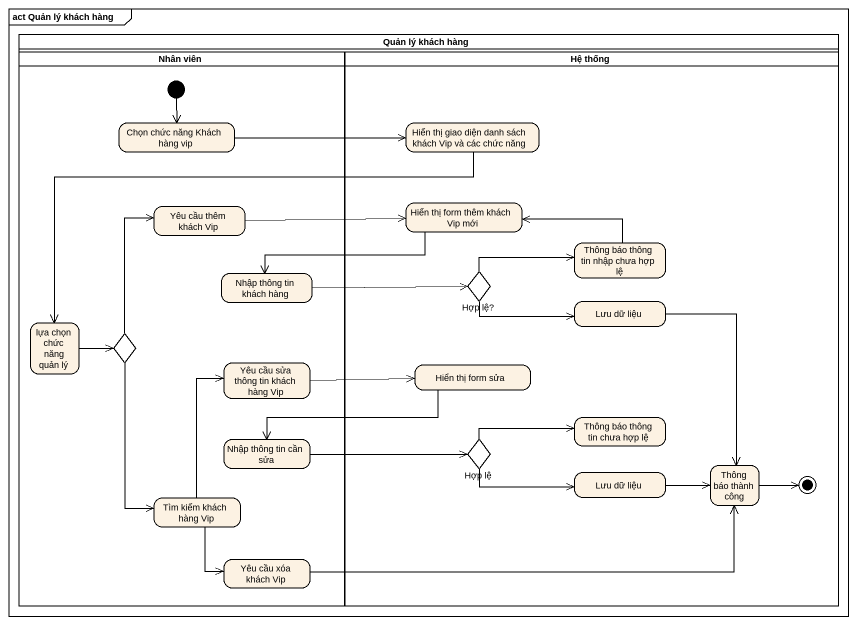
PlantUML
@startuml
mainframe act Quản lý khách hàng
hide empty description
state "Quản lý khách hàng" as Quản_lý_khách_hàng <<partition>> {
  state "Nhân viên" as Nhân_viên <<partition>> {
    state "Chọn chức năng Khách hàng vip" as Chọn_chức_năng_Khách_hàng
    state "Yêu cầu thêm khách Vip" as Yêu_cầu_thêm_khách_Vip
    state "Nhập thông tin khách hàng" as Nhập_thông_tin_khách_hàng
    state "lựa chọn chức năng quản lý" as lựa_chọn_chức_năng_quản_lý
    state choice1 <<choice>>
    state "Yêu cầu sửa thông tin khách hàng Vip" as Yêu_cầu_sửa_thông_tin_khách
    state "Nhập thông tin cần sửa" as Nhập_thông_tin_cần_sửa
    state "Tìm kiếm khách hàng Vip" as Tìm_kiếm_khách_hàng_Vip
    state "Yêu cầu xóa khách Vip" as Yêu_cầu_xóa_khách_Vip
    [*] --> Chọn_chức_năng_Khách_hàng
  }
  state "Hệ thống" as Hệ_thống <<partition>> {
    state "Hiển thị giao diện danh sách khách Vip và các chức năng" as Hiển_thị_giao_diện_danh
    state "Hiển thị form thêm khách Vip mới" as Hiển_thị_form_thêm_khách
    state "Hợp lệ?" as Hợp_lệ <<choice>>
    state "Thông báo thông tin nhập chưa hợp lệ" as Thông_báo_thông_tin_nhập
    state "Lưu dữ liệu" as Lưu_dữ_liệu
    state "Hiển thị form sửa" as Hiển_thị_form_sửa
    state "Thông báo thông tin chưa hợp lệ" as Thông_báo_thông_tin_chưa
    state "Hợp lệ" as Hợp_lệ_2 <<choice>>
    state "Thông báo thành công" as Thông_báo_thành_công
    state "Lưu dữ liệu" as Lưu_dữ_liệu_2
    Thông_báo_thành_công -right-> [*]
  }
}
Chọn_chức_năng_Khách_hàng -right-> Hiển_thị_giao_diện_danh
Hiển_thị_giao_diện_danh -left-> lựa_chọn_chức_năng_quản_lý
Yêu_cầu_thêm_khách_Vip -right-> Hiển_thị_form_thêm_khách
Hiển_thị_form_thêm_khách -left-> Nhập_thông_tin_khách_hàng
Nhập_thông_tin_khách_hàng -right-> Hợp_lệ
Hợp_lệ -right-> Thông_báo_thông_tin_nhập
Hợp_lệ -right-> Lưu_dữ_liệu
Thông_báo_thông_tin_nhập -left-> Hiển_thị_form_thêm_khách
Lưu_dữ_liệu --> Thông_báo_thành_công
lựa_chọn_chức_năng_quản_lý -right-> choice1
choice1 -up-> Yêu_cầu_thêm_khách_Vip
choice1 --> Tìm_kiếm_khách_hàng_Vip
Yêu_cầu_sửa_thông_tin_khách -right-> Hiển_thị_form_sửa
Hiển_thị_form_sửa -left-> Nhập_thông_tin_cần_sửa
Nhập_thông_tin_cần_sửa -right-> Hợp_lệ_2
Hợp_lệ_2 -right-> Thông_báo_thông_tin_chưa
Hợp_lệ_2 -right-> Lưu_dữ_liệu_2
Tìm_kiếm_khách_hàng_Vip -up-> Yêu_cầu_sửa_thông_tin_khách
Tìm_kiếm_khách_hàng_Vip --> Yêu_cầu_xóa_khách_Vip
Lưu_dữ_liệu_2 -right-> Thông_báo_thành_công
Yêu_cầu_xóa_khách_Vip -right-> Thông_báo_thành_công
@enduml
